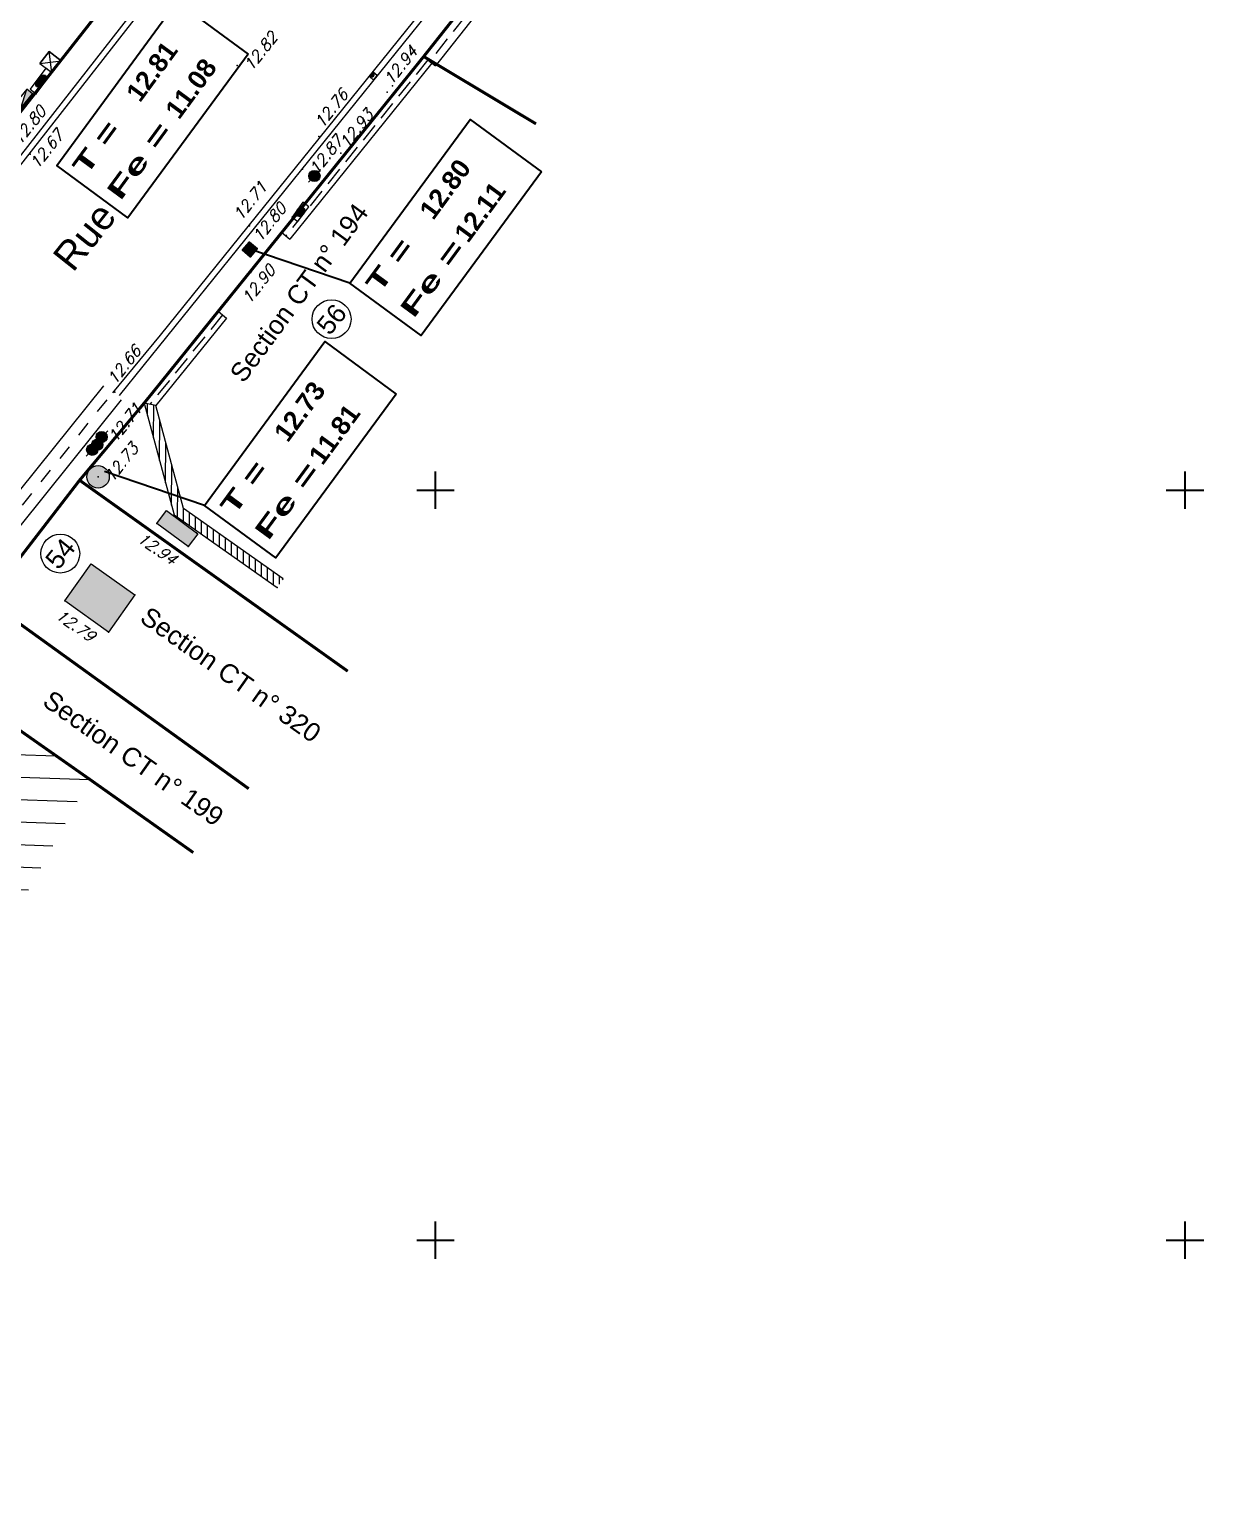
# Model space of a CAD drawing. Header units: metres. Extents: x 1380671 to 1381006, y 5226540 to 5226904.
# Drawn here: x 1380909.16 to 1380940.9, y 5226793.37 to 5226832.29 of the extents above; entities that cross this region are included whole.
import ezdxf
from ezdxf.enums import TextEntityAlignment as Align

# ---------------------------------------------------------------- set-up
doc = ezdxf.new("R2010")
doc.units = ezdxf.units.M
doc.header["$LTSCALE"] = 2
doc.linetypes.add('Grille', pattern=[0.4, 0.2, -0.2])
doc.linetypes.add('INTERROMPU2', pattern=[0.375, 0.25, -0.125])
for name, color, linetype, lineweight in [('ASSEP_P_AV----', 30, 'Continuous', 0), ('ASSEU_P_AFFRON', 32, 'Continuous', 0), ('ASSEU_P_TEXRRA', 32, 'Continuous', 0), ('CAD_F_PARCELLE', 253, 'Continuous', 0), ('DIVERS_L_LIGNE', 7, 'Continuous', 0), ('EAU_P_AFFREC', 5, 'Continuous', 0), ('EAU_P_BCR', 5, 'Continuous', 0), ('ELEC_P_AFFREC', 1, 'Continuous', 0), ('FDP_F_BATI', 7, 'Continuous', 9), ('FDP_F_BATIPILI', 7, 'Continuous', 0), ('FDP_F_PARCELLE', 7, 'Continuous', 0), ('FDP_F_TBATNUM', 7, 'Continuous', 0), ('FDP_L_BATI', 7, 'Continuous', 0), ('FDP_L_MURBAHUT', 7, 'Continuous', 0), ('FDP_L_MURPLEIN', 7, 'Continuous', 0), ('GAZ_P_AFFREC', 2, 'Continuous', 0), ('TOPOALT', 7, 'Continuous', 0), ('TOPOJIS', 7, 'Continuous', 0), ('VOIE_F_TEXNOM', 252, 'Continuous', 0), ('VOIE_L_BORDURE', 252, 'Continuous', 0)]:
    doc.layers.add(name, color=color, linetype=linetype, lineweight=lineweight)
for name, color, linetype in [('ASSEU_TEXRCA', 32, 'Continuous'), ('ASSEU_TEXRP', 32, 'Continuous'), ('MEP_F_CARRO', 7, 'Continuous')]:
    doc.layers.add(name, color=color, linetype=linetype)
doc.layers.get('0').freeze()
doc.styles.add('ARIAL', font='arialbd.ttf')
doc.styles.add('Arial 1.0', font='arial.ttf', dxfattribs={"height": 0.2})
doc.styles.add('Romans 1.5', font='Romans.shx', dxfattribs={"height": 0.3})

# ---------------------------------------------------------------- blocks, each defined once
blk = doc.blocks.new('TCPOINT')
at = {"color": 0}
blk.add_point((0, 0), dxfattribs=at)
at = {"layer": 'TOPOALT', "style": 'Romans 1.5'}
blk.add_attdef('ALT', text='', height=0.3, dxfattribs=at).set_placement((0.1, -0.1), align=Align.TOP_LEFT)
blk = doc.blocks.new('ftc016')
for p, q in [((0, 0.02), (0.48, 0.5)), ((0, 0.06), (0.44, 0.5)), ((0.01, 0.11), (0.39, 0.49)), ((0.02, 0), (0.52, 0.5)), ((0.03, 0.16), (0.34, 0.47)), ((0.05, 0), (0.55, 0.5)), ((0.05, 0.22), (0.28, 0.45)), ((0.09, 0), (0.58, 0.49)), ((0.13, 0), (0.62, 0.49)), ((0.17, 0), (0.64, 0.48)), ((0.2, 0), (0.67, 0.47)), ((0.24, 0), (0.7, 0.46)), ((0.28, 0), (0.72, 0.45)), ((0.32, 0), (0.75, 0.43)), ((0.35, 0), (0.77, 0.42)), ((0.39, 0), (0.79, 0.4)), ((0.43, 0), (0.82, 0.39)), ((0.47, 0), (0.84, 0.37)), ((0.5, 0), (0.85, 0.35)), ((0.54, 0), (0.87, 0.33)), ((0.58, 0), (0.89, 0.31)), ((0.61, 0), (0.91, 0.29)), ((0.65, 0), (0.92, 0.27)), ((0.69, 0), (0.94, 0.25)), ((0.73, 0), (0.95, 0.22)), ((0.76, 0), (0.96, 0.2)), ((0.8, 0), (0.97, 0.17)), ((0.84, 0), (0.98, 0.14)), ((0.88, 0), (0.99, 0.11)), ((0.91, 0), (0.99, 0.08)), ((0.95, 0), (1, 0.05)), ((0.99, 0), (1, 0.01))]:
    blk.add_line(p, q)
blk.add_lwpolyline([(0, 0), (1, 0), (1, 1), (0, 1)], close=True)
blk.add_arc((0.5, 0), 0.5, 0, 180)
blk = doc.blocks.new('point')
blk.add_point((0, 0))
blk = doc.blocks.new('ftc025')
h = blk.add_hatch(color=256)
edge = h.paths.add_edge_path()
edge.add_arc((0, 0), 0.15, 0, 360)
for q in [(-0.164, -0.168), (0.164, 0.168)]:
    blk.add_line((0, 0), q)
blk.add_circle((0, 0), 0.15)
blk.add_blockref('point', (0, 0))
blk = doc.blocks.new('ftc001')
blk.add_hatch(color=256).paths.add_polyline_path([(0, 0), (0, 1), (1, 1), (1, 0)])
at = {"color": 0}
blk.add_lwpolyline([(0, 0), (0, 1), (1, 1), (1, 0)], close=True, dxfattribs=at)
blk = doc.blocks.new('ftc038b')
h = blk.add_hatch(color=256)
edge = h.paths.add_edge_path()
edge.add_ellipse((0.5, 0.099), major_axis=(-0.281, 0), ratio=0.350534, start_angle=0, end_angle=360)
blk.add_line((0, 0), (1, 0))
at = {"linetype": 'Continuous'}
blk.add_line((0, 0), (1, 0), dxfattribs=at)
blk.add_lwpolyline([(0, 0), (1, 0), (1, 0.197), (0, 0.197)], close=True)
blk.add_ellipse((0.5, 0.099), major_axis=(-0.281, 0), ratio=0.350534)
blk = doc.blocks.new('ftc002')
h = blk.add_hatch(color=256)
edge = h.paths.add_edge_path()
edge.add_arc((0, 0), 0.3, 0, 360)
at = {"color": 0}
blk.add_line((0, 0), (0, 0), dxfattribs=at)
blk.add_circle((0, 0), 0.3, dxfattribs=at)
blk.add_blockref('point', (0, 0))
blk = doc.blocks.new('ftc097')
blk.add_line((0, 0), (1, 0))
at = {"linetype": 'Continuous'}
blk.add_line((0, 0), (1, 0), dxfattribs=at)
blk.add_lwpolyline([(0, 0), (1, 0), (1, 0.197), (0, 0.197)], close=True)
at = {"flags": 128}
blk.add_lwpolyline([(0, 0), (1, 0.197)], dxfattribs=at)
blk.add_solid([(0, 0), (1, 0), (1, 0.197)])
blk = doc.blocks.new('ftc009')
at = {"color": 0}
for p, q in [((0, 1), (1, 1)), ((0, 0), (1, 1)), ((1, 1), (0, 1)), ((0, 1), (1, 0)), ((1, 1), (1, 0)), ((1, 0), (1, 1)), ((1, 0), (0, 0))]:
    blk.add_line(p, q, dxfattribs=at)
blk.add_line((0, 1), (0, 0))

msp = doc.modelspace()

# ---------------------------------------------------------------- hatches: boundary and pattern name
at = {"layer": 'FDP_F_BATI'}
h = msp.add_hatch(dxfattribs=at)
h.set_pattern_fill('_U', color=256, scale=0.6, angle=-2.0042, style=0, pattern_type=0)
h.set_pattern_definition([(357.995834542, (0, 0), (0.02098329197, 0.59963297229), [])])
h.paths.add_polyline_path([(1380909.13, 5226813.435), (1380906.802, 5226810.109), (1380907.607, 5226809.528), (1380904.592, 5226805.202), (1380906.233, 5226804.058), (1380910.767, 5226812.285)])
at = {"layer": 'FDP_L_MURPLEIN'}
h = msp.add_hatch(dxfattribs=at)
h.set_pattern_fill('_USER', color=256, scale=0.159996, angle=270, style=0, pattern_type=0)
h.set_pattern_definition([(270, (0, 0), (0.159995866027, 0), [])])
h.paths.add_polyline_path([(1380913.274, 5226819.512), (1380912.536, 5226822.259), (1380912.229, 5226822.325), (1380913.03, 5226819.342), (1380915.776, 5226817.403), (1380915.921, 5226817.607), (1380915.938, 5226817.632)])

# ---------------------------------------------------------------- linework, layer by layer
at = {"layer": 'ASSEU_TEXRCA', "color": 32, "flags": 128}
for points in [[(1380915.003, 5226831.631), (1380911.795, 5226827.262), (1380909.893, 5226828.658), (1380913.101, 5226833.027)], [(1380922.828, 5226828.493), (1380919.62, 5226824.124), (1380917.718, 5226825.521), (1380920.926, 5226829.89)], [(1380918.947, 5226822.564), (1380915.739, 5226818.195), (1380913.837, 5226819.592), (1380917.044, 5226823.961)]]:
    msp.add_lwpolyline(points, close=True, dxfattribs=at)
at = {"layer": 'ASSEU_TEXRCA', "flags": 128}
for points in [[(1380917.718, 5226825.521), (1380915.05, 5226826.428)], [(1380913.837, 5226819.592), (1380911.169, 5226820.499)]]:
    msp.add_lwpolyline(points, dxfattribs=at)
at = {"layer": 'CAD_F_PARCELLE', "const_width": 0.08, "flags": 128}
for points in [[(1380950.22, 5226874.118), (1380946.66, 5226867.903), (1380943.408, 5226863.227), (1380936.055, 5226852.478), (1380927.526, 5226841.461), (1380919.686, 5226831.567), (1380912.229, 5226822.325), (1380910.504, 5226820.265), (1380917.658, 5226815.173)], [(1380915.53, 5226838.501), (1380907.892, 5226828.772), (1380899.593, 5226817.997), (1380898.798, 5226818.512), (1380894.92, 5226821.047)], [(1380919.687, 5226831.564), (1380922.683, 5226829.769)], [(1380910.504, 5226820.265), (1380906.606, 5226815.208), (1380910.771, 5226812.291), (1380913.537, 5226810.336)], [(1380908.037, 5226817.065), (1380915.016, 5226812.039)]]:
    msp.add_lwpolyline(points, dxfattribs=at)
at = {"layer": 'FDP_F_TBATNUM'}
for centre in [(1380917.227, 5226824.561), (1380909.988, 5226818.309)]:
    msp.add_circle(centre, 0.519, dxfattribs=at)
at = {"layer": 'FDP_L_BATI', "flags": 128}
msp.add_lwpolyline([(1380910.771, 5226812.291), (1380909.13, 5226813.435)], dxfattribs=at)
at = {"layer": 'FDP_L_MURBAHUT'}
for p, q in [((1380919.688, 5226831.565), (1380919.902, 5226831.388)), ((1380915.897, 5226826.872), (1380916.115, 5226826.697)), ((1380914.208, 5226824.763), (1380914.426, 5226824.587))]:
    msp.add_line(p, q, dxfattribs=at)
at = {"layer": 'FDP_L_MURBAHUT', "flags": 128}
for points in [[(1380925.273, 5226838.632), (1380919.688, 5226831.565)], [(1380925.586, 5226838.384), (1380920.002, 5226831.317)], [(1380919.686, 5226831.566), (1380915.897, 5226826.872)], [(1380919.904, 5226831.39), (1380916.115, 5226826.696)], [(1380919.697, 5226831.557), (1380920.002, 5226831.317)], [(1380914.208, 5226824.763), (1380912.229, 5226822.325)], [(1380914.426, 5226824.587), (1380912.536, 5226822.259)]]:
    msp.add_lwpolyline(points, dxfattribs=at)
at = {"layer": 'FDP_L_MURBAHUT', "linetype": 'INTERROMPU2', "flags": 128}
for points in [[(1380925.43, 5226838.508), (1380919.845, 5226831.441)], [(1380919.795, 5226831.478), (1380916.006, 5226826.784)], [(1380914.317, 5226824.675), (1380912.383, 5226822.292), (1380912.384, 5226822.297), (1380912.384, 5226822.297)]]:
    msp.add_lwpolyline(points, dxfattribs=at)
at = {"layer": 'FDP_L_MURPLEIN'}
for p, q in [((1380919.686, 5226831.566), (1380919.748, 5226831.516)), ((1380912.536, 5226822.259), (1380912.229, 5226822.325)), ((1380912.229, 5226822.325), (1380913.03, 5226819.342)), ((1380913.274, 5226819.512), (1380912.536, 5226822.259)), ((1380913.03, 5226819.342), (1380915.776, 5226817.403)), ((1380915.938, 5226817.632), (1380913.274, 5226819.512)), ((1380915.921, 5226817.607), (1380915.938, 5226817.632))]:
    msp.add_line(p, q, dxfattribs=at)
at = {"layer": 'MEP_F_CARRO'}
for p, q in [((1380920, 5226819.5), (1380920, 5226820.5)), ((1380940, 5226819.5), (1380940, 5226820.5)), ((1380919.5, 5226820), (1380920.5, 5226820)), ((1380939.5, 5226820), (1380940.5, 5226820)), ((1380920, 5226799.5), (1380920, 5226800.5)), ((1380940, 5226799.5), (1380940, 5226800.5)), ((1380919.5, 5226800), (1380920.5, 5226800)), ((1380939.5, 5226800), (1380940.5, 5226800))]:
    msp.add_line(p, q, dxfattribs=at)
at = {"layer": 'VOIE_L_BORDURE', "flags": 128}
for points in [[(1380874.785, 5226785.581), (1380881.504, 5226794.004), (1380891.313, 5226806.369), (1380897.069, 5226813.701), (1380898.62, 5226815.72), (1380900.057, 5226817.56), (1380907.781, 5226827.46), (1380916.747, 5226838.922), (1380916.747, 5226838.922), (1380917.557, 5226839.937), (1380925.91, 5226850.652), (1380929.106, 5226854.886), (1380932.517, 5226859.893), (1380939.312, 5226869.874), (1380940.115, 5226871.123), (1380942.613, 5226875.5), (1380945.075, 5226879.857)], [(1380881.621, 5226793.911), (1380881.621, 5226793.911), (1380891.431, 5226806.276), (1380897.188, 5226813.609), (1380898.738, 5226815.629), (1380900.175, 5226817.467), (1380907.9, 5226827.368), (1380916.865, 5226838.83), (1380916.865, 5226838.83), (1380917.675, 5226839.845), (1380926.029, 5226850.561), (1380929.228, 5226854.799), (1380932.641, 5226859.808), (1380939.437, 5226869.791), (1380940.243, 5226871.045), (1380940.243, 5226871.045), (1380940.243, 5226871.045), (1380942.743, 5226875.426), (1380945.206, 5226879.783)], [(1380949.283, 5226874.193), (1380947.831, 5226871.619), (1380942.109, 5226862.606), (1380935.984, 5226853.736), (1380933.538, 5226850.331), (1380929.81, 5226845.375), (1380926.558, 5226841.19), (1380923.554, 5226837.398), (1380911.558, 5226822.523)], [(1380905.735, 5226816.051), (1380911.154, 5226822.782)], [(1380906.203, 5226815.675), (1380911.622, 5226822.406)]]:
    msp.add_lwpolyline(points, dxfattribs=at)
at = {"layer": 'VOIE_L_BORDURE', "linetype": 'Continuous', "flags": 128}
msp.add_lwpolyline([(1380911.388, 5226822.594), (1380912.66, 5226824.137), (1380923.882, 5226838.039)], dxfattribs=at)
at = {"layer": 'VOIE_L_BORDURE', "linetype": 'Grille', "flags": 128}
msp.add_lwpolyline([(1380905.969, 5226815.863), (1380911.388, 5226822.594)], dxfattribs=at)
msp.add_lwpolyline([(1380905.969, 5226815.863), (1380911.388, 5226822.594)], dxfattribs=at)

# ---------------------------------------------------------------- block references
at = {"layer": 'ASSEP_P_AV----', "xscale": 0.1541888808808408, "yscale": 0.147426452484296, "rotation": 230.5684409109679}
msp.add_blockref('ftc016', (1380918.334, 5226831.149), dxfattribs=at)
at = {"layer": 'ASSEU_P_AFFRON'}
msp.add_blockref('ftc002', (1380910.996, 5226820.357), dxfattribs=at)
at = {"layer": 'ASSEU_TEXRCA', "xscale": 0.2757305516135883, "yscale": 0.2757305516135883, "rotation": 229.5960318580888}
msp.add_blockref('ftc001', (1380915.031, 5226826.616), dxfattribs=at)
at = {"layer": 'DIVERS_L_LIGNE', "xscale": 1.0392959399627, "yscale": 0.427012702365219, "rotation": 323.4648721397832}
msp.add_blockref('ftc001', (1380912.567, 5226819.113), dxfattribs=at)
at = {"layer": 'EAU_P_AFFREC', "xscale": 1.432943700436602, "yscale": 1.215496752834443, "rotation": 324.5861808534093}
msp.add_blockref('ftc001', (1380910.106, 5226817.048), dxfattribs=at)
at = {"layer": 'EAU_P_BCR'}
for p in [(1380916.771, 5226828.38), (1380910.841, 5226821.077), (1380910.975, 5226821.213), (1380911.092, 5226821.418)]:
    msp.add_blockref('ftc025', p, dxfattribs=at)
at = {"layer": 'ELEC_P_AFFREC', "xscale": 0.4954066922891942, "rotation": 51.30509709211569}
msp.add_blockref('ftc097', (1380908.939, 5226830.187), dxfattribs=at)
at = {"layer": 'FDP_F_BATIPILI', "xscale": 0.4029780129909649, "yscale": 0.4029780129909649, "rotation": 51.93123069411942}
msp.add_blockref('ftc009', (1380909.764, 5226831.135), dxfattribs=at)
at = {"layer": 'GAZ_P_AFFREC'}
for p, xscale, rotation in [((1380909.345, 5226830.573), 0.7005934482170757, 53.28156241385189), ((1380916.464, 5226827.678), 0.4918973420866422, 233.5736826892091)]:
    msp.add_blockref('ftc038b', p, dxfattribs=dict(at, xscale=xscale, rotation=rotation))
at = {"layer": 'TOPOJIS'}
ref = msp.add_blockref('TCPOINT', (1380914.71, 5226831.322), dxfattribs=at)
ref.add_attrib('ALT', '12.82', dxfattribs={"layer": 'TOPOALT', "height": 0.3, "rotation": 51.5184, "style": 'Romans 1.5', "oblique": 18}).set_placement((1380914.851, 5226831.338), align=Align.TOP_LEFT)
ref = msp.add_blockref('TCPOINT', (1380918.85, 5226830.784), dxfattribs=at)
ref.add_attrib('ALT', '12.94', dxfattribs={"layer": 'TOPOALT', "height": 0.3, "rotation": 51.5184, "style": 'Romans 1.5', "oblique": 18}).set_placement((1380918.584, 5226830.964), align=Align.TOP_LEFT)
for p in [(1380910.012, 5226831.452), (1380909.764, 5226831.135), (1380918.236, 5226831.03), (1380918.408, 5226831.007), (1380909.249, 5226830.574), (1380909.345, 5226830.573), (1380918.71, 5226830.616), (1380916.172, 5226827.283), (1380914.852, 5226826.406), (1380912.249, 5226822.33), (1380913.03, 5226819.342), (1380913.402, 5226818.495), (1380913.62, 5226818.865), (1380915.776, 5226817.403), (1380911.979, 5226817.208), (1380911.274, 5226816.217)]:
    msp.add_blockref('TCPOINT', p, dxfattribs=at)
ref = msp.add_blockref('TCPOINT', (1380916.886, 5226829.434), dxfattribs=at)
ref.add_attrib('ALT', '12.76', dxfattribs={"layer": 'TOPOALT', "height": 0.3, "rotation": 51.5184, "style": 'Romans 1.5', "oblique": 18}).set_placement((1380916.738, 5226829.813), align=Align.TOP_LEFT)
ref = msp.add_blockref('TCPOINT', (1380908.747, 5226829.013), dxfattribs=at)
ref.add_attrib('ALT', '12.80', dxfattribs={"layer": 'TOPOALT', "height": 0.3, "rotation": 51.5184, "style": 'Romans 1.5', "oblique": 18}).set_placement((1380908.675, 5226829.368), align=Align.TOP_LEFT)
ref = msp.add_blockref('TCPOINT', (1380917.472, 5226828.986), dxfattribs=at)
ref.add_attrib('ALT', '12.93', dxfattribs={"layer": 'TOPOALT', "height": 0.3, "rotation": 51.5184, "style": 'Romans 1.5', "oblique": 18}).set_placement((1380917.406, 5226829.273), align=Align.TOP_LEFT)
ref = msp.add_blockref('TCPOINT', (1380909.187, 5226828.964), dxfattribs=at)
ref.add_attrib('ALT', '12.67', dxfattribs={"layer": 'TOPOALT', "height": 0.3, "rotation": 51.5184, "style": 'Romans 1.5', "oblique": 18}).set_placement((1380909.141, 5226828.725), align=Align.TOP_LEFT)
ref = msp.add_blockref('TCPOINT', (1380916.455, 5226828.557), dxfattribs=at)
ref.add_attrib('ALT', '12.87', dxfattribs={"layer": 'TOPOALT', "height": 0.3, "rotation": 51.5184, "style": 'Romans 1.5', "oblique": 18}).set_placement((1380916.596, 5226828.573), align=Align.TOP_LEFT)
ref = msp.add_blockref('TCPOINT', (1380915.039, 5226827.05), dxfattribs=at)
ref.add_attrib('ALT', '12.71', dxfattribs={"layer": 'TOPOALT', "height": 0.3, "rotation": 51.5184, "style": 'Romans 1.5', "oblique": 18}).set_placement((1380914.57, 5226827.349), align=Align.TOP_LEFT)
ref = msp.add_blockref('TCPOINT', (1380915.031, 5226826.616), dxfattribs=at)
ref.add_attrib('ALT', '12.80', dxfattribs={"layer": 'TOPOALT', "height": 0.3, "rotation": 51.5184, "style": 'Romans 1.5', "oblique": 18}).set_placement((1380915.086, 5226826.778), align=Align.TOP_LEFT)
ref = msp.add_blockref('TCPOINT', (1380915.074, 5226825.801), dxfattribs=at)
ref.add_attrib('ALT', '12.90', dxfattribs={"layer": 'TOPOALT', "height": 0.3, "rotation": 51.5184, "style": 'Romans 1.5', "oblique": 18}).set_placement((1380914.796, 5226825.129), align=Align.TOP_LEFT)
ref = msp.add_blockref('TCPOINT', (1380911.441, 5226822.617), dxfattribs=at)
ref.add_attrib('ALT', '12.66', dxfattribs={"layer": 'TOPOALT', "height": 0.3, "rotation": 51.5184, "style": 'Romans 1.5', "oblique": 18}).set_placement((1380911.209, 5226822.972), align=Align.TOP_LEFT)
ref = msp.add_blockref('TCPOINT', (1380911.092, 5226821.418), dxfattribs=at)
ref.add_attrib('ALT', '12.71', dxfattribs={"layer": 'TOPOALT', "height": 0.3, "rotation": 51.5184, "style": 'Romans 1.5', "oblique": 18}).set_placement((1380911.232, 5226821.434), align=Align.TOP_LEFT)
ref = msp.add_blockref('TCPOINT', (1380910.996, 5226820.357), dxfattribs=at)
ref.add_attrib('ALT', '12.73', dxfattribs={"layer": 'TOPOALT', "height": 0.3, "rotation": 51.5184, "style": 'Romans 1.5', "oblique": 18}).set_placement((1380911.137, 5226820.374), align=Align.TOP_LEFT)
ref = msp.add_blockref('TCPOINT', (1380912.567, 5226819.113), dxfattribs=at)
ref.add_attrib('ALT', '12.94', dxfattribs={"layer": 'TOPOALT', "height": 0.3, "rotation": 325.1224, "style": 'Romans 1.5', "oblique": 18}).set_placement((1380912.184, 5226818.899), align=Align.TOP_LEFT)
ref = msp.add_blockref('TCPOINT', (1380910.106, 5226817.048), dxfattribs=at)
ref.add_attrib('ALT', '12.79', dxfattribs={"layer": 'TOPOALT', "height": 0.3, "rotation": 325.1224, "style": 'Romans 1.5', "oblique": 18}).set_placement((1380910.003, 5226816.85), align=Align.TOP_LEFT)

# ---------------------------------------------------------------- texts
at = {"layer": 'ASSEU_P_TEXRRA', "style": 'ARIAL'}
for s, p in [('12.81', (1380913.15, 5226831.726)), ('12.80', (1380920.975, 5226828.588)), ('12.73', (1380917.093, 5226822.659))]:
    msp.add_text(s, height=0.5, rotation=53.7142, dxfattribs=at).set_placement(p, align=Align.RIGHT)
at = {"layer": 'ASSEU_P_TEXRRA', "style": 'ARIAL', "width": 1.516535}
for p, p2 in [((1380910.682, 5226828.364), (1380911.605, 5226829.622)), ((1380918.507, 5226825.227), (1380919.43, 5226826.485)), ((1380914.626, 5226819.298), (1380915.549, 5226820.556))]:
    msp.add_text('T =', height=0.5, rotation=53.7142, dxfattribs=at).set_placement(p, p2, align=Align.FIT)
at = {"layer": 'ASSEU_TEXRP', "style": 'ARIAL'}
for s, p in [('  11.08', (1380912.929, 5226829.549, -6.97)), (' 12.11', (1380920.754, 5226826.412, -6.97)), (' 11.81', (1380916.872, 5226820.483, -6.97))]:
    msp.add_text(s, height=0.5, rotation=53.7142, dxfattribs=at).set_placement(p)
at = {"layer": 'ASSEU_TEXRP', "style": 'ARIAL', "width": 1.651217}
for p, p2 in [((1380911.593, 5226827.696), (1380912.978, 5226829.582)), ((1380919.418, 5226824.558), (1380920.803, 5226826.444)), ((1380915.536, 5226818.629), (1380916.921, 5226820.516))]:
    msp.add_text('Fe =', height=0.5, rotation=53.7142, dxfattribs=at).set_placement(p, p2, align=Align.FIT)
at = {"layer": 'FDP_F_PARCELLE', "style": 'Arial 1.0'}
for s, rotation, p in [('Section CT n° 194', 53.7142, (1380916.559, 5226825.118)), ('Section CT n° 320', 324.7378, (1380914.396, 5226814.877)), ('Section CT n° 199', 324.7378, (1380911.797, 5226812.649))]:
    msp.add_text(s, height=0.5, rotation=rotation, dxfattribs=at).set_placement(p, align=Align.CENTER)
at = {"layer": 'FDP_F_TBATNUM', "style": 'Arial 1.0'}
for s, p in [('56', (1380917.227, 5226824.561)), ('54', (1380909.988, 5226818.309))]:
    msp.add_text(s, height=0.5, rotation=50.9417, dxfattribs=at).set_placement(p, align=Align.MIDDLE_CENTER)
at = {"layer": 'VOIE_F_TEXNOM', "style": 'Arial 1.0'}
msp.add_text('Rue                                      Basse                                          de                                              Saint-Eloi', height=0.75, rotation=51.4433, dxfattribs=at).set_placement((1380924.73, 5226844.455), align=Align.MIDDLE_CENTER)

doc.saveas('drawing.dxf')
